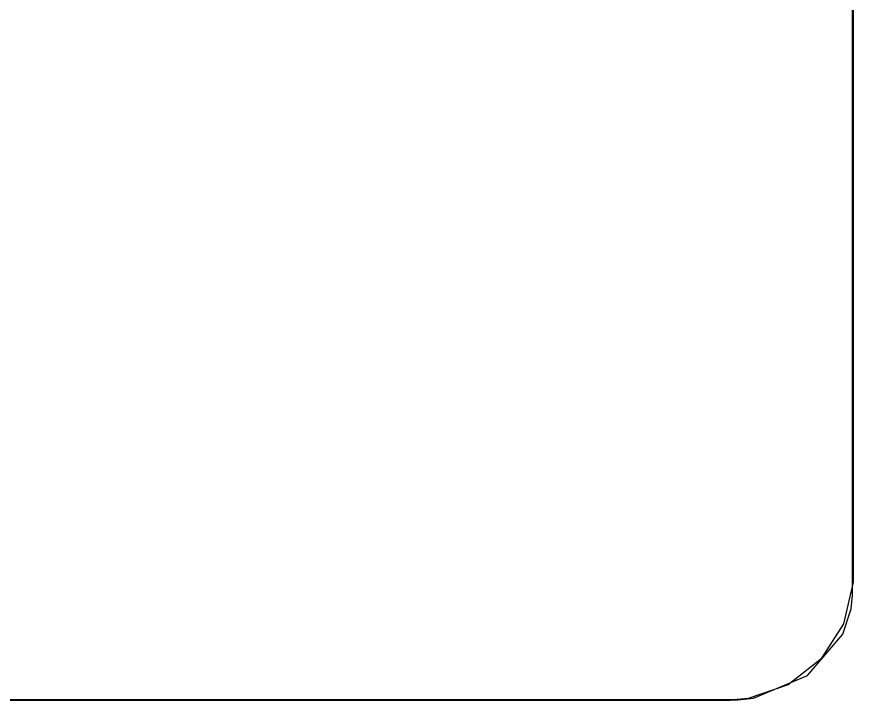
# Model space of a CAD drawing. Extents: x 1 to 47.7, y 0.2 to 35.
# Drawn here: x 31.5985 to 31.8009, y 9.2211 to 9.3864 of the extents above; entities that cross this region are included whole.
import ezdxf

# ---------------------------------------------------------------- set-up
doc = ezdxf.new("R2010")
doc.units = 0
doc.header["$MEASUREMENT"] = 0
for name, color, linetype in [('7_1__EMPTY_IO_BOARD_POSITI', 7, 'CONTINUOUS'), ('7_2___8__INDEPENDENT_INPUT', 7, 'CONTINUOUS'), ('7_3___8__OPTOISO_INDEPENDE', 7, 'CONTINUOUS'), ('7_4___24__OPTOISO_INDEPEND', 7, 'CONTINUOUS'), ('7_5___8__INDEPENDENT_INPUT', 7, 'CONTINUOUS'), ('7_6____8__INDEPENDENT_INPU', 7, 'CONTINUOUS'), ('7_7____8__OPTOISO_INDEPEND', 7, 'CONTINUOUS'), ('7_8____8__OPTOISO_INDEPEND', 7, 'CONTINUOUS')]:
    doc.layers.add(name, color=color, linetype=linetype)

msp = doc.modelspace()

# ---------------------------------------------------------------- linework, layer by layer
at = {"layer": '7_1__EMPTY_IO_BOARD_POSITI'}
msp.add_lwpolyline([(31.80091, 9.46613), (31.80091, 9.36471), (31.80091, 9.31788), (31.80091, 9.29759), (31.80091, 9.28021), (31.80091, 9.26636), (31.80091, 9.25665), (31.80091, 9.25171), (31.80087, 9.24966), (31.79854, 9.23955), (31.79309, 9.23105), (31.78518, 9.22483), (31.77546, 9.22154), (31.77283, 9.22126), (31.77149, 9.2212), (31.77085, 9.2212), (31.76729, 9.2212), (31.75831, 9.2212), (31.74406, 9.2212), (31.7247, 9.2212), (31.70037, 9.2212), (31.67123, 9.2212), (31.63744, 9.2212), (31.59914, 9.2212), (31.5565, 9.2212)], dxfattribs=at)
at = {"layer": '7_2___8__INDEPENDENT_INPUT'}
for points in [[(31.57542, 9.22109), (31.60496, 9.22109), (31.63227, 9.22109), (31.6573, 9.22109), (31.67999, 9.22109), (31.70029, 9.22109), (31.71813, 9.22109), (31.73348, 9.22109), (31.74626, 9.22109), (31.75642, 9.22109), (31.76391, 9.22109), (31.76867, 9.22109), (31.7711, 9.22109), (31.77302, 9.22117), (31.77676, 9.22162), (31.7898, 9.22705), (31.79836, 9.23704), (31.80037, 9.24323), (31.8007, 9.24654), (31.80071, 9.25077), (31.80071, 9.25636), (31.80071, 9.26425), (31.80071, 9.28607), (31.80071, 9.31442), (31.80071, 9.34748), (31.80071, 9.4205)], [(31.60204, 9.22109), (31.60156, 9.22109), (31.6003, 9.22109), (31.5985, 9.22109)]]:
    msp.add_lwpolyline(points, dxfattribs=at)
at = {"layer": '7_3___8__OPTOISO_INDEPENDE'}
for points in [[(31.57542, 9.22109), (31.60496, 9.22109), (31.63227, 9.22109), (31.6573, 9.22109), (31.67999, 9.22109), (31.70029, 9.22109), (31.71813, 9.22109), (31.73348, 9.22109), (31.74626, 9.22109), (31.75642, 9.22109), (31.76391, 9.22109), (31.76867, 9.22109), (31.7711, 9.22109), (31.77302, 9.22117), (31.77676, 9.22162), (31.7898, 9.22705), (31.79836, 9.23704), (31.80037, 9.24323), (31.8007, 9.24654), (31.80071, 9.25077), (31.80071, 9.25636), (31.80071, 9.26425), (31.80071, 9.28607), (31.80071, 9.31442), (31.80071, 9.34748), (31.80071, 9.4205)], [(31.60204, 9.22109), (31.60156, 9.22109), (31.6003, 9.22109), (31.5985, 9.22109)]]:
    msp.add_lwpolyline(points, dxfattribs=at)
at = {"layer": '7_4___24__OPTOISO_INDEPEND'}
for points in [[(31.57542, 9.22109), (31.60496, 9.22109), (31.63227, 9.22109), (31.6573, 9.22109), (31.67999, 9.22109), (31.70029, 9.22109), (31.71813, 9.22109), (31.73348, 9.22109), (31.74626, 9.22109), (31.75642, 9.22109), (31.76391, 9.22109), (31.76867, 9.22109), (31.7711, 9.22109), (31.77302, 9.22117), (31.77676, 9.22162), (31.7898, 9.22705), (31.79836, 9.23704), (31.80037, 9.24323), (31.8007, 9.24654), (31.80071, 9.25077), (31.80071, 9.25636), (31.80071, 9.26425), (31.80071, 9.28607), (31.80071, 9.31442), (31.80071, 9.34748), (31.80071, 9.4205)], [(31.60204, 9.22109), (31.60156, 9.22109), (31.6003, 9.22109), (31.5985, 9.22109)]]:
    msp.add_lwpolyline(points, dxfattribs=at)
at = {"layer": '7_5___8__INDEPENDENT_INPUT'}
for points in [[(31.57542, 9.22109), (31.60496, 9.22109), (31.63227, 9.22109), (31.6573, 9.22109), (31.67999, 9.22109), (31.70029, 9.22109), (31.71813, 9.22109), (31.73348, 9.22109), (31.74626, 9.22109), (31.75642, 9.22109), (31.76391, 9.22109), (31.76867, 9.22109), (31.7711, 9.22109), (31.77302, 9.22117), (31.77676, 9.22162), (31.7898, 9.22705), (31.79836, 9.23704), (31.80037, 9.24323), (31.8007, 9.24654), (31.80071, 9.25077), (31.80071, 9.25636), (31.80071, 9.26425), (31.80071, 9.28607), (31.80071, 9.31442), (31.80071, 9.34748), (31.80071, 9.4205)], [(31.60204, 9.22109), (31.60156, 9.22109), (31.6003, 9.22109), (31.5985, 9.22109)]]:
    msp.add_lwpolyline(points, dxfattribs=at)
at = {"layer": '7_6____8__INDEPENDENT_INPU'}
for points in [[(31.57542, 9.22109), (31.60496, 9.22109), (31.63227, 9.22109), (31.6573, 9.22109), (31.67999, 9.22109), (31.70029, 9.22109), (31.71813, 9.22109), (31.73348, 9.22109), (31.74626, 9.22109), (31.75642, 9.22109), (31.76391, 9.22109), (31.76867, 9.22109), (31.7711, 9.22109), (31.77302, 9.22117), (31.77676, 9.22162), (31.7898, 9.22705), (31.79836, 9.23704), (31.80037, 9.24323), (31.8007, 9.24654), (31.80071, 9.25077), (31.80071, 9.25636), (31.80071, 9.26425), (31.80071, 9.28607), (31.80071, 9.31442), (31.80071, 9.34748), (31.80071, 9.4205)], [(31.60204, 9.22109), (31.60156, 9.22109), (31.6003, 9.22109), (31.5985, 9.22109)]]:
    msp.add_lwpolyline(points, dxfattribs=at)
at = {"layer": '7_7____8__OPTOISO_INDEPEND'}
for points in [[(31.57542, 9.22109), (31.60496, 9.22109), (31.63227, 9.22109), (31.6573, 9.22109), (31.67999, 9.22109), (31.70029, 9.22109), (31.71813, 9.22109), (31.73348, 9.22109), (31.74626, 9.22109), (31.75642, 9.22109), (31.76391, 9.22109), (31.76867, 9.22109), (31.7711, 9.22109), (31.77302, 9.22117), (31.77676, 9.22162), (31.7898, 9.22705), (31.79836, 9.23704), (31.80037, 9.24323), (31.8007, 9.24654), (31.80071, 9.25077), (31.80071, 9.25636), (31.80071, 9.26425), (31.80071, 9.28607), (31.80071, 9.31442), (31.80071, 9.34748), (31.80071, 9.4205)], [(31.60204, 9.22109), (31.60156, 9.22109), (31.6003, 9.22109), (31.5985, 9.22109)]]:
    msp.add_lwpolyline(points, dxfattribs=at)
at = {"layer": '7_8____8__OPTOISO_INDEPEND'}
for points in [[(31.57542, 9.22109), (31.60496, 9.22109), (31.63227, 9.22109), (31.6573, 9.22109), (31.67999, 9.22109), (31.70029, 9.22109), (31.71813, 9.22109), (31.73348, 9.22109), (31.74626, 9.22109), (31.75642, 9.22109), (31.76391, 9.22109), (31.76867, 9.22109), (31.7711, 9.22109), (31.77302, 9.22117), (31.77676, 9.22162), (31.7898, 9.22705), (31.79836, 9.23704), (31.80037, 9.24323), (31.8007, 9.24654), (31.80071, 9.25077), (31.80071, 9.25636), (31.80071, 9.26425), (31.80071, 9.28607), (31.80071, 9.31442), (31.80071, 9.34748), (31.80071, 9.4205)], [(31.60204, 9.22109), (31.60156, 9.22109), (31.6003, 9.22109), (31.5985, 9.22109)]]:
    msp.add_lwpolyline(points, dxfattribs=at)

doc.saveas('drawing.dxf')
